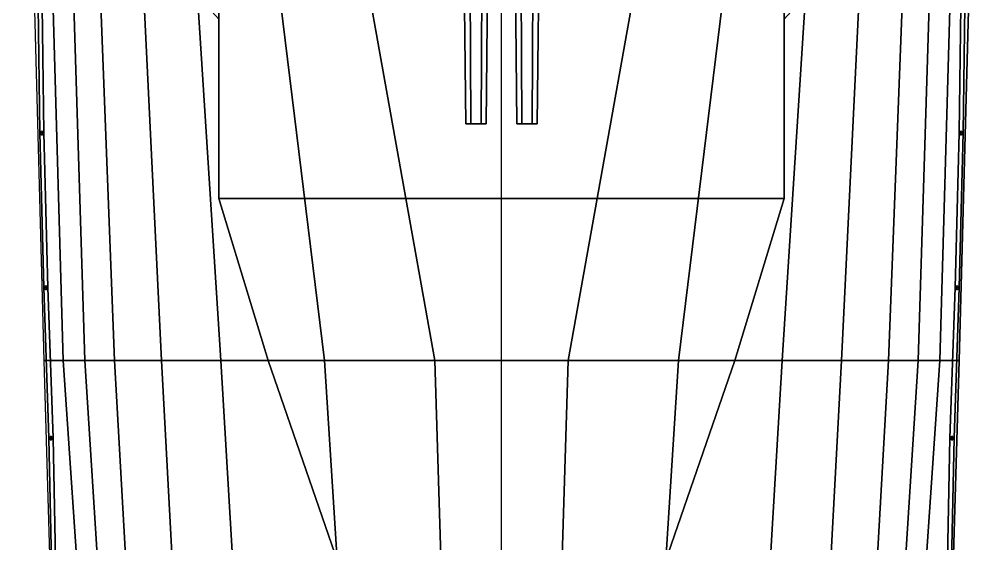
# Model space of a CAD drawing. Header units: millimetres. Extents: x -5 to 5, y -43 to 71.
# Drawn here: x -4.71 to 4.71, y -27.73 to -22.61 of the extents above; entities that cross this region are included whole.
import ezdxf

# ---------------------------------------------------------------- set-up
doc = ezdxf.new("R2010")
doc.units = ezdxf.units.MM
for name, color, linetype in [('barrel', 1, 'Continuous'), ('hull2', 7, 'Continuous'), ('railings', 6, 'Continuous')]:
    doc.layers.add(name, color=color, linetype=linetype)

msp = doc.modelspace()

# ---------------------------------------------------------------- linework, layer by layer
for points in [[(-4.71, -16.9, 2.79), (-4.47, -25.94, 2.84), (4.47, -25.94, 2.84), (4.71, -16.9, 2.79)], [(0.65, -25.94, -2.32), (0, -25.94, -2.6), (0, -16.9, -2.65), (2.27, -16.9, -2.25)], [(2.84, -16.9, -2.09), (1.73, -25.94, -2), (0.65, -25.94, -2.32), (2.27, -16.9, -2.25)], [(3.32, -16.9, -1.87), (2.74, -25.94, -1.72), (1.73, -25.94, -2), (2.84, -16.9, -2.09)], [(3.76, -16.9, -1.6), (3.32, -25.94, -1.49), (2.74, -25.94, -1.72), (3.32, -16.9, -1.87)], [(4.13, -16.9, -1.2), (3.78, -25.94, -1.15), (3.32, -25.94, -1.49), (3.76, -16.9, -1.6)], [(4.35, -16.9, -0.81), (4.07, -25.94, -0.76), (3.78, -25.94, -1.15), (4.13, -16.9, -1.2)], [(4.54, -16.9, -0.27), (4.28, -25.94, -0.22), (4.07, -25.94, -0.76), (4.35, -16.9, -0.81)], [(4.71, -16.9, 2.79), (4.47, -25.94, 2.84), (4.28, -25.94, -0.22), (4.54, -16.9, -0.27)], [(-2.76, -17.34, 5.23), (-2.76, -24.36, 5.23), (2.76, -24.36, 5.23), (2.76, -17.34, 5.23)], [(-2.76, -17.34, 2.79), (-2.76, -24.36, 2.83), (-2.76, -24.36, 5.23), (-2.76, -17.34, 5.23)], [(2.76, -24.36, 5.23), (2.76, -24.36, 2.83), (2.76, -17.34, 2.79), (2.76, -17.34, 5.23)], [(-2.76, -24.36, 2.83), (-2.28, -25.94, 2.84), (-2.28, -25.94, 5.23), (-2.76, -24.36, 5.23)], [(-2.76, -24.36, 5.23), (-2.28, -25.94, 5.23), (2.28, -25.94, 5.23), (2.76, -24.36, 5.23)], [(2.28, -25.94, 5.23), (2.28, -25.94, 2.84), (2.76, -24.36, 2.83), (2.76, -24.36, 5.23)], [(-4.47, -25.94, 2.84), (-4.27, -32.86, 2.85), (4.27, -32.86, 2.85), (4.47, -25.94, 2.84)], [(-2.28, -25.94, 5.23), (-2.28, -25.94, 2.84), (2.28, -25.94, 2.84), (2.28, -25.94, 5.23)], [(0.44, -32.86, -1.4), (0, -32.86, -1.61), (0, -25.94, -2.6), (0.65, -25.94, -2.32)], [(1.73, -25.94, -2), (1.29, -32.86, -1.2), (0.44, -32.86, -1.4), (0.65, -25.94, -2.32)], [(2.74, -25.94, -1.72), (2.33, -32.86, -1.05), (1.29, -32.86, -1.2), (1.73, -25.94, -2)], [(3.32, -25.94, -1.49), (2.95, -32.86, -0.97), (2.33, -32.86, -1.05), (2.74, -25.94, -1.72)], [(3.78, -25.94, -1.15), (3.39, -32.86, -0.78), (2.95, -32.86, -0.97), (3.32, -25.94, -1.49)], [(4.07, -25.94, -0.76), (3.63, -32.86, -0.54), (3.39, -32.86, -0.78), (3.78, -25.94, -1.15)], [(4.28, -25.94, -0.22), (3.81, -32.86, -0.15), (3.63, -32.86, -0.54), (4.07, -25.94, -0.76)], [(4.47, -25.94, 2.84), (4.27, -32.86, 2.85), (3.81, -32.86, -0.15), (4.28, -25.94, -0.22)]]:
    msp.add_3dface(points)
at = {"layer": 'barrel'}
for points in [[(-0.35, -23.63, 6.91), (-0.3, -23.63, 6.9966), (-0.31, -21.63, 7.0139), (-0.37, -21.63, 6.91)], [(-0.3, -23.63, 6.8234), (-0.35, -23.63, 6.91), (-0.37, -21.63, 6.91), (-0.31, -21.63, 6.8061)], [(-0.2, -23.63, 6.8234), (-0.3, -23.63, 6.8234), (-0.31, -21.63, 6.8061), (-0.19, -21.63, 6.8061)], [(-0.3, -23.63, 6.9966), (-0.2, -23.63, 6.9966), (-0.19, -21.63, 7.0139), (-0.31, -21.63, 7.0139)], [(-0.2, -23.63, 6.9966), (-0.15, -23.63, 6.91), (-0.13, -21.63, 6.91), (-0.19, -21.63, 7.0139)], [(-0.15, -23.63, 6.91), (-0.2, -23.63, 6.8234), (-0.19, -21.63, 6.8061), (-0.13, -21.63, 6.91)], [(0.15, -23.63, 6.91), (0.2, -23.63, 6.9966), (0.19, -21.63, 7.0139), (0.13, -21.63, 6.91)], [(0.2, -23.63, 6.8234), (0.15, -23.63, 6.91), (0.13, -21.63, 6.91), (0.19, -21.63, 6.8061)], [(0.3, -23.63, 6.8234), (0.2, -23.63, 6.8234), (0.19, -21.63, 6.8061), (0.31, -21.63, 6.8061)], [(0.2, -23.63, 6.9966), (0.3, -23.63, 6.9966), (0.31, -21.63, 7.0139), (0.19, -21.63, 7.0139)], [(0.3, -23.63, 6.9966), (0.35, -23.63, 6.91), (0.37, -21.63, 6.91), (0.31, -21.63, 7.0139)], [(0.35, -23.63, 6.91), (0.3, -23.63, 6.8234), (0.31, -21.63, 6.8061), (0.37, -21.63, 6.91)], [(-0.35, -23.63, 6.91), (-0.15, -23.63, 6.91), (-0.2, -23.63, 6.9966), (-0.3, -23.63, 6.9966)], [(-0.3, -23.63, 6.8234), (-0.2, -23.63, 6.8234), (-0.15, -23.63, 6.91), (-0.35, -23.63, 6.91)], [(0.15, -23.63, 6.91), (0.35, -23.63, 6.91), (0.3, -23.63, 6.9966), (0.2, -23.63, 6.9966)], [(0.2, -23.63, 6.8234), (0.3, -23.63, 6.8234), (0.35, -23.63, 6.91), (0.15, -23.63, 6.91)]]:
    msp.add_3dface(points, dxfattribs=at)
at = {"layer": 'hull2'}
for points in [[(-4.71, -16.9, 2.79), (-4.47, -25.94, 2.84), (-4.28, -25.94, -0.22), (-4.54, -16.9, -0.27)], [(-4.54, -16.9, -0.27), (-4.28, -25.94, -0.22), (-4.07, -25.94, -0.76), (-4.35, -16.9, -0.81)], [(-4.35, -16.9, -0.81), (-4.07, -25.94, -0.76), (-3.78, -25.94, -1.15), (-4.13, -16.9, -1.2)], [(-4.13, -16.9, -1.2), (-3.78, -25.94, -1.15), (-3.32, -25.94, -1.49), (-3.76, -16.9, -1.6)], [(-3.76, -16.9, -1.6), (-3.32, -25.94, -1.49), (-2.74, -25.94, -1.72), (-3.32, -16.9, -1.87)], [(-3.32, -16.9, -1.87), (-2.74, -25.94, -1.72), (-1.73, -25.94, -2), (-2.84, -16.9, -2.09)], [(-2.84, -16.9, -2.09), (-1.73, -25.94, -2), (-0.65, -25.94, -2.32), (-2.27, -16.9, -2.25)], [(-0.65, -25.94, -2.32), (0, -25.94, -2.6), (0, -16.9, -2.65), (-2.27, -16.9, -2.25)], [(-4.47, -25.94, 2.84), (-4.27, -32.86, 2.85), (-3.81, -32.86, -0.15), (-4.28, -25.94, -0.22)], [(-4.28, -25.94, -0.22), (-3.81, -32.86, -0.15), (-3.63, -32.86, -0.54), (-4.07, -25.94, -0.76)], [(-4.07, -25.94, -0.76), (-3.63, -32.86, -0.54), (-3.39, -32.86, -0.78), (-3.78, -25.94, -1.15)], [(-3.78, -25.94, -1.15), (-3.39, -32.86, -0.78), (-2.95, -32.86, -0.97), (-3.32, -25.94, -1.49)], [(-3.32, -25.94, -1.49), (-2.95, -32.86, -0.97), (-2.33, -32.86, -1.05), (-2.74, -25.94, -1.72)], [(-2.74, -25.94, -1.72), (-2.33, -32.86, -1.05), (-1.29, -32.86, -1.2), (-1.73, -25.94, -2)], [(-1.73, -25.94, -2), (-1.29, -32.86, -1.2), (-0.44, -32.86, -1.4), (-0.65, -25.94, -2.32)], [(-0.44, -32.86, -1.4), (0, -32.86, -1.61), (0, -25.94, -2.6), (-0.65, -25.94, -2.32)]]:
    msp.add_3dface(points, dxfattribs=at)
at = {"layer": 'railings'}
for points in [[(-4.53, -22.23, 3.94), (-4.51, -23.72, 3.94), (-4.47, -23.72, 3.94), (-4.49, -22.23, 3.94)], [(-4.49, -22.23, 3.94), (-4.47, -23.72, 3.94), (-4.51, -23.72, 3.94), (-4.53, -22.23, 3.94)], [(4.53, -22.23, 3.94), (4.51, -23.72, 3.94), (4.47, -23.72, 3.94), (4.49, -22.23, 3.94)], [(4.49, -22.23, 3.94), (4.47, -23.72, 3.94), (4.51, -23.72, 3.94), (4.53, -22.23, 3.94)], [(-3.03, -22.31, 6.45), (-2.76, -22.61, 6.45), (-2.76, -22.61, 5.23), (-3.03, -22.31, 5.23)], [(-3.03, -22.31, 5.23), (-2.76, -22.61, 5.23), (-2.76, -22.61, 6.45), (-3.03, -22.31, 6.45)], [(3.03, -22.31, 6.45), (2.76, -22.61, 6.45), (2.76, -22.61, 5.23), (3.03, -22.31, 5.23)], [(3.03, -22.31, 5.23), (2.76, -22.61, 5.23), (2.76, -22.61, 6.45), (3.03, -22.31, 6.45)], [(-2.76, -22.61, 6.45), (-2.76, -24.36, 6.23), (-2.76, -24.36, 5.23), (-2.76, -22.61, 5.23)], [(-2.76, -22.61, 5.23), (-2.76, -24.36, 5.23), (-2.76, -24.36, 6.23), (-2.76, -22.61, 6.45)], [(2.76, -22.61, 6.45), (2.76, -24.36, 6.23), (2.76, -24.36, 5.23), (2.76, -22.61, 5.23)], [(2.76, -22.61, 5.23), (2.76, -24.36, 5.23), (2.76, -24.36, 6.23), (2.76, -22.61, 6.45)], [(-4.51, -23.72, 2.82), (-4.49, -23.7, 2.82), (-4.49, -23.7, 3.94), (-4.51, -23.72, 3.94)], [(-4.47, -23.72, 3.94), (-4.43, -25.23, 3.95), (-4.47, -25.23, 3.95), (-4.51, -23.72, 3.94)], [(-4.51, -23.72, 3.94), (-4.47, -25.23, 3.95), (-4.43, -25.23, 3.95), (-4.47, -23.72, 3.94)], [(-4.49, -23.74, 2.82), (-4.51, -23.72, 2.82), (-4.51, -23.72, 3.94), (-4.49, -23.74, 3.94)], [(-4.49, -23.7, 2.82), (-4.47, -23.72, 2.82), (-4.47, -23.72, 3.94), (-4.49, -23.7, 3.94)], [(-4.47, -23.72, 2.82), (-4.49, -23.74, 2.82), (-4.49, -23.74, 3.94), (-4.47, -23.72, 3.94)], [(4.47, -23.72, 3.94), (4.43, -25.23, 3.95), (4.47, -25.23, 3.95), (4.51, -23.72, 3.94)], [(4.51, -23.72, 3.94), (4.47, -25.23, 3.95), (4.43, -25.23, 3.95), (4.47, -23.72, 3.94)], [(4.49, -23.7, 2.82), (4.47, -23.72, 2.82), (4.47, -23.72, 3.94), (4.49, -23.7, 3.94)], [(4.47, -23.72, 2.82), (4.49, -23.74, 2.82), (4.49, -23.74, 3.94), (4.47, -23.72, 3.94)], [(4.51, -23.72, 2.82), (4.49, -23.7, 2.82), (4.49, -23.7, 3.94), (4.51, -23.72, 3.94)], [(4.49, -23.74, 2.82), (4.51, -23.72, 2.82), (4.51, -23.72, 3.94), (4.49, -23.74, 3.94)], [(-2.76, -24.36, 5.23), (-2.28, -25.94, 5.23), (-2.28, -25.94, 6.13), (-2.76, -24.36, 6.13)], [(-2.76, -24.36, 6.13), (-2.28, -25.94, 6.13), (-2.28, -25.94, 5.23), (-2.76, -24.36, 5.23)], [(2.76, -24.36, 6.13), (2.28, -25.94, 6.13), (2.28, -25.94, 5.23), (2.76, -24.36, 5.23)], [(2.76, -24.36, 5.23), (2.28, -25.94, 5.23), (2.28, -25.94, 6.13), (2.76, -24.36, 6.13)], [(-4.47, -25.23, 2.83), (-4.45, -25.21, 2.83), (-4.45, -25.21, 3.95), (-4.47, -25.23, 3.95)], [(-4.43, -25.23, 3.95), (-4.38, -26.7, 3.96), (-4.42, -26.7, 3.96), (-4.47, -25.23, 3.95)], [(-4.47, -25.23, 3.95), (-4.42, -26.7, 3.96), (-4.38, -26.7, 3.96), (-4.43, -25.23, 3.95)], [(-4.45, -25.25, 2.83), (-4.47, -25.23, 2.83), (-4.47, -25.23, 3.95), (-4.45, -25.25, 3.95)], [(-4.45, -25.21, 2.83), (-4.43, -25.23, 2.83), (-4.43, -25.23, 3.95), (-4.45, -25.21, 3.95)], [(-4.43, -25.23, 2.83), (-4.45, -25.25, 2.83), (-4.45, -25.25, 3.95), (-4.43, -25.23, 3.95)], [(4.47, -25.23, 3.95), (4.42, -26.7, 3.96), (4.38, -26.7, 3.96), (4.43, -25.23, 3.95)], [(4.43, -25.23, 3.95), (4.38, -26.7, 3.96), (4.42, -26.7, 3.96), (4.47, -25.23, 3.95)], [(4.45, -25.21, 2.83), (4.43, -25.23, 2.83), (4.43, -25.23, 3.95), (4.45, -25.21, 3.95)], [(4.43, -25.23, 2.83), (4.45, -25.25, 2.83), (4.45, -25.25, 3.95), (4.43, -25.23, 3.95)], [(4.47, -25.23, 2.83), (4.45, -25.21, 2.83), (4.45, -25.21, 3.95), (4.47, -25.23, 3.95)], [(4.45, -25.25, 2.83), (4.47, -25.23, 2.83), (4.47, -25.23, 3.95), (4.45, -25.25, 3.95)], [(-2.28, -25.94, 6.13), (-1.32, -28.72, 6.48), (-1.32, -28.72, 6.48), (-2.28, -25.94, 5.23)], [(-2.28, -25.94, 5.23), (-1.32, -28.72, 6.48), (-1.32, -28.72, 6.48), (-2.28, -25.94, 6.13)], [(-1.32, -28.72, 6.48), (1.32, -28.72, 6.48), (2.28, -25.94, 5.23), (-2.28, -25.94, 5.23)], [(-2.28, -25.94, 5.23), (2.28, -25.94, 5.23), (1.32, -28.72, 6.48), (-1.32, -28.72, 6.48)], [(2.28, -25.94, 5.23), (1.32, -28.72, 6.48), (1.32, -28.72, 6.48), (2.28, -25.94, 6.13)], [(2.28, -25.94, 6.13), (1.32, -28.72, 6.48), (1.32, -28.72, 6.48), (2.28, -25.94, 5.23)], [(-4.42, -26.7, 2.84), (-4.4, -26.68, 2.84), (-4.4, -26.68, 3.96), (-4.42, -26.7, 3.96)], [(-4.38, -26.7, 3.96), (-4.35, -28.22, 3.96), (-4.39, -28.22, 3.96), (-4.42, -26.7, 3.96)], [(-4.42, -26.7, 3.96), (-4.39, -28.22, 3.96), (-4.35, -28.22, 3.96), (-4.38, -26.7, 3.96)], [(-4.4, -26.72, 2.84), (-4.42, -26.7, 2.84), (-4.42, -26.7, 3.96), (-4.4, -26.72, 3.96)], [(-4.4, -26.68, 2.84), (-4.38, -26.7, 2.84), (-4.38, -26.7, 3.96), (-4.4, -26.68, 3.96)], [(-4.38, -26.7, 2.84), (-4.4, -26.72, 2.84), (-4.4, -26.72, 3.96), (-4.38, -26.7, 3.96)], [(4.38, -26.7, 3.96), (4.35, -28.22, 3.96), (4.39, -28.22, 3.96), (4.42, -26.7, 3.96)], [(4.42, -26.7, 3.96), (4.39, -28.22, 3.96), (4.35, -28.22, 3.96), (4.38, -26.7, 3.96)], [(4.4, -26.68, 2.84), (4.38, -26.7, 2.84), (4.38, -26.7, 3.96), (4.4, -26.68, 3.96)], [(4.38, -26.7, 2.84), (4.4, -26.72, 2.84), (4.4, -26.72, 3.96), (4.38, -26.7, 3.96)], [(4.42, -26.7, 2.84), (4.4, -26.68, 2.84), (4.4, -26.68, 3.96), (4.42, -26.7, 3.96)], [(4.4, -26.72, 2.84), (4.42, -26.7, 2.84), (4.42, -26.7, 3.96), (4.4, -26.72, 3.96)]]:
    msp.add_3dface(points, dxfattribs=at)

doc.saveas('drawing.dxf')
